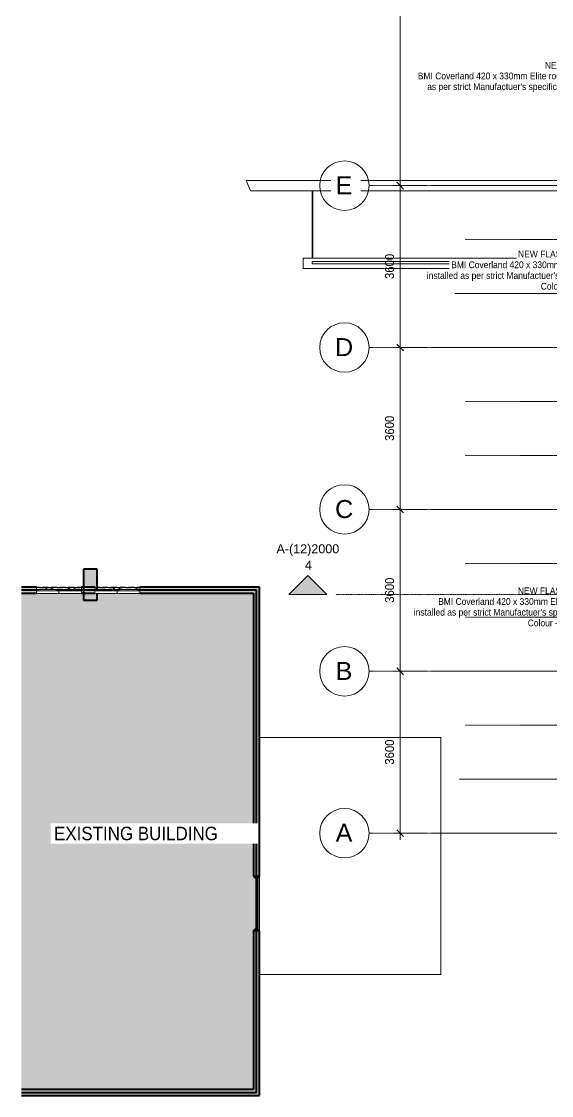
# Model space of a CAD drawing. Header units: millimetres. Extents: x -44849 to 8578, y -28812 to 16131.
# Drawn here: x -44849 to -33048, y -27909 to -4026 of the extents above; entities that cross this region are included whole.
import ezdxf

# ---------------------------------------------------------------- set-up
doc = ezdxf.new("R2010")
doc.units = ezdxf.units.MM
for name, pattern in [('1000 Dashed', [2, 1, -1]), ('Demolished', [7.14375, 4.7625, -2.38125]), ('Grid Line', [22.225, 12.7, -3.175, 3.175, -3.175])]:
    doc.linetypes.add(name, pattern=pattern)
for name, color, linetype, lineweight in [('A-ANNO-DIMS', 211, 'Continuous', 5), ('A-ANNO-DIMS-100', 211, 'Continuous', 5), ('A-DETL-GENF', 92, 'Continuous', 5), ('A-DETL-MEDM', 33, 'Continuous', 18), ('A-FLOR-HRAL', 11, 'Continuous', 5), ('A-GENM', 13, 'Demolished', 5), ('A-GLAZ', 151, 'Demolished', 5), ('A-GLAZ-CURT', 52, 'Continuous', 9), ('A-GLAZ-CWMG', 51, 'Continuous', 9), ('A-ROOF', 132, 'Demolished', 5), ('A-WALL', 113, 'Continuous', 9), ('A-WALL-PATT', 111, 'Continuous', 9), ('C-TOPO', 7, 'Continuous', 5), ('G-ANNO-SYMB', 111, 'Continuous', 5), ('G-ANNO-TEXT', 231, 'Continuous', 5), ('I-WALL', 2, 'Continuous', 9), ('S-GRID', 1, 'Continuous', 5), ('S-GRID-IDEN', 1, 'Continuous', 5)]:
    doc.layers.add(name, color=color, linetype=linetype, lineweight=lineweight)
doc.styles.add('Arial', font='arial.ttf', dxfattribs={"height": 200})
doc.styles.add('Arial_1', font='arial.ttf', dxfattribs={"height": 400})
doc.styles.add('Arial_2', font='arial.ttf', dxfattribs={"width": 0.9, "height": 150})
doc.styles.add('Arial_3', font='arial.ttf', dxfattribs={"width": 0.9, "height": 300})
doc.styles.add('Arial_4', font='arial.ttf', dxfattribs={"width": 0.9, "height": 200})
doc.dimstyles.new('SVA_blue_-_2_0mm_Arial', dxfattribs={"dimscale": 304.8, "dimtxt": 204.05188, "dimasz": 0.492126, "dimexe": 0.492126, "dimexo": 0.0625, "dimgap": 0.246063, "dimtad": 1, "dimdec": 0, "dimrnd": 5, "dimzin": 0, "dimdsep": 46, "dimtxsty": 'Arial_4', "dimblk1": 'OBLIQUE', "dimblk2": 'OBLIQUE', "dimsah": 1, "dimcen": 0.09, "dimdle": 0.492126, "dimazin": 0, "dimtfac": 1, "dimtdec": 4, "dimtix": 1, "dimtmove": 0, "dimatfit": 3, "dimfxl": 1.968504, "dimfxlon": 1, "dimtvp": 1, "dimtolj": 1, "dimtzin": 0, "dimarcsym": 2})
pattern_1 = [(225, (-42714.7, -16673.01), (112.2532, -112.2532), []), (315, (-42714.7, -16673.01), (336.7596, -112.2532), [396.875, -238.125])]
pattern_2 = [(0, (0, 0), (406.4, 101.6), [33.528, -271.272, 33.528, -271.272, -1625.6]), (0, (0, 0), (406.4, 101.6), [-609.6, 33.528, -576.072, 33.528, -271.272, -711.2]), (0, (0, 0), (406.4, 101.6), [-1524, 33.528, -169.672, 33.528, -474.472]), (120, (152.4, 50.8), (-291.18818, 301.15272), [33.528, -271.272, 33.528, -271.272, -1625.6]), (120, (152.4, 50.8), (-291.18818, 301.15272), [-609.6, 33.528, -576.072, 33.528, -271.272, -711.2]), (120, (152.4, 50.8), (-291.18818, 301.15272), [-1524, 33.528, -169.672, 33.528, -474.472]), (240, (203.2, 254), (-115.21182, -402.75272), [33.528, -271.272, 33.528, -271.272, -1625.6]), (240, (203.2, 254), (-115.21182, -402.75272), [-609.6, 33.528, -576.072, 33.528, -271.272, -711.2]), (240, (203.2, 254), (-115.21182, -402.75272), [-1524, 33.528, -169.672, 33.528, -474.472])]
pattern_3 = [(45, (0, 0), (-251.4472, 251.4472), []), (45, (0, 381), (-251.4472, 251.4472), [])]

# ---------------------------------------------------------------- blocks, each defined once
blk = doc.blocks.new('Generic Models 1 - Generic Models 1-810741-NEW PROPOSED ROOF PLAN')
at = {"layer": 'A-GENM', "linetype": 'Continuous', "lineweight": 9}
blk.add_hatch(color=10, dxfattribs=at).paths.add_polyline_path([(-39615, -27842), (-39615, -16673), (-42259, -16673), (-42259, -16683), (-42244, -16683), (-42238, -16685), (-42238, -16687), (-42215, -16688), (-42215, -16744), (-43215, -16744), (-43215, -16688), (-43192, -16687), (-43192, -16685), (-43185, -16683), (-43152, -16683), (-43152, -16688), (-42973, -16688), (-42973, -16683), (-42956, -16683), (-42956, -16688), (-42759, -16687), (-42759, -16683), (-42725, -16683), (-42719, -16685), (-42719, -16687), (-42711, -16687), (-42711, -16685), (-42704, -16683), (-42671, -16683), (-42671, -16673), (-44059, -16673), (-44059, -16683), (-44023, -16684), (-44019, -16685), (-44019, -16687), (-44011, -16687), (-44011, -16685), (-44004, -16683), (-43971, -16683), (-43971, -16688), (-43773, -16688), (-43773, -16683), (-43756, -16683), (-43756, -16688), (-43578, -16687), (-43578, -16683), (-43544, -16683), (-43538, -16685), (-43538, -16687), (-43515, -16688), (-43515, -16744), (-44515, -16744), (-44515, -16688), (-44492, -16687), (-44492, -16685), (-44485, -16683), (-44471, -16683), (-44471, -16673), (-44849, -16673), (-44849, -27842)])
at = {"layer": 'A-GENM', "color": 254, "linetype": 'Continuous', "lineweight": 40}
for p, q in [((-44471, -16673), (-44849, -16673)), ((-42671, -16673), (-44059, -16673)), ((-39615, -16673), (-42259, -16673)), ((-39615, -27842), (-39615, -16673)), ((-44849, -27842), (-39615, -27842))]:
    blk.add_line(p, q, dxfattribs=at)
blk = doc.blocks.new('Durowin 1854 x 1022 NG2ND52 - NG2ND52 2-871621-NEW PROPOSED ROOF PLAN')
at = {"layer": 'A-GLAZ', "linetype": 'Continuous'}
for p, q in [((-500, 15), (-500, 71)), ((-500, 71), (0, 71)), ((0, 15), (-500, 15)), ((-456, 15), (-456, -16)), ((-44, -16), (-44, 15)), ((0, 71), (0, 15)), ((0, 15), (0, 71)), ((0, 71), (500, 71)), ((500, 15), (0, 15)), ((500, 71), (500, 15)), ((-44, -16), (-456, -16))]:
    blk.add_line(p, q, dxfattribs=at)
blk = doc.blocks.new('Durowin 1854 x 1022 NG2ND52 - NG2ND52 2-871831-NEW PROPOSED ROOF PLAN')
at = {"layer": 'A-GLAZ', "linetype": 'Continuous'}
for p, q in [((-456, 16), (-44, 16)), ((-456, 16), (-456, -15)), ((-44, -15), (-44, 16)), ((-500, -71), (-500, -15)), ((-500, -15), (0, -15)), ((0, -71), (-500, -71)), ((0, -15), (0, -71)), ((0, -71), (0, -15)), ((0, -15), (500, -15)), ((500, -71), (0, -71)), ((500, -15), (500, -71))]:
    blk.add_line(p, q, dxfattribs=at)
blk = doc.blocks.new('Durowin 1854 x 1022 NG2ND52 - NG2ND52 2-V1-NEW PROPOSED ROOF PLAN')
at = {"layer": 'A-DETL-GENF'}
h = blk.add_hatch(dxfattribs=at)
h.set_pattern_fill('FP_5', color=256, style=0, pattern_type=2)
h.set_pattern_definition(pattern_1)
h.paths.add_polyline_path([(-470, 15), (-470, 14), (-477, 14), (-477, 12), (-471, 10), (-456, 10), (-456, 15), (-470, 15)])
h = blk.add_hatch(dxfattribs=at)
h.set_pattern_fill('FP_5', color=256, style=0, pattern_type=2)
h.set_pattern_definition(pattern_1)
h.paths.add_polyline_path([(11, 15), (11, 14), (4, 14), (4, 12), (10, 10), (44, 10), (44, 15), (11, 15)])
h = blk.add_hatch(dxfattribs=at)
h.set_pattern_fill('FP_5', color=256, style=0, pattern_type=2)
h.set_pattern_definition(pattern_1)
h.paths.add_polyline_path([(258, 15), (241, 15), (241, 10), (258, 10)])
h = blk.add_hatch(dxfattribs=at)
h.set_pattern_fill('FP_5', color=256, style=0, pattern_type=2)
h.set_pattern_definition(pattern_1)
h.paths.add_polyline_path([(470, 15), (437, 15), (437, 10), (471, 10), (477, 12), (477, 14), (470, 14)])
for p, q in [((-470, 14), (-477, 14)), ((-477, 14), (-477, 12)), ((-477, 12), (-471, 10)), ((-471, 10), (-456, 10)), ((-10, 10), (-44, 10)), ((-11, 14), (-4, 14)), ((-4, 12), (-10, 10)), ((-4, 14), (-4, 12)), ((11, 14), (4, 14)), ((4, 14), (4, 12)), ((4, 12), (10, 10)), ((10, 10), (44, 10)), ((44, 10), (44, 15)), ((44, 10), (241, 10)), ((258, 10), (437, 10)), ((437, 10), (437, 15)), ((471, 10), (437, 10)), ((470, 14), (477, 14)), ((477, 12), (471, 10)), ((477, 14), (477, 12))]:
    blk.add_line(p, q, dxfattribs=at)
at = {"layer": 'A-DETL-MEDM'}
for p, q in [((241, 10), (241, 15)), ((258, 10), (241, 10)), ((258, 15), (258, 10))]:
    blk.add_line(p, q, dxfattribs=at)
blk = doc.blocks.new('Durowin 1854 x 1022 NG2ND52 - NG2ND52 2-V2-NEW PROPOSED ROOF PLAN')
at = {"layer": 'A-DETL-GENF'}
for p, q in [((-477, -12), (-471, -10)), ((-477, -14), (-477, -12)), ((-470, -14), (-477, -14)), ((-471, -10), (-456, -10)), ((-10, -10), (-44, -10)), ((-11, -14), (-4, -14)), ((-4, -12), (-10, -10)), ((-4, -14), (-4, -12)), ((4, -12), (10, -10)), ((4, -14), (4, -12)), ((11, -14), (4, -14)), ((10, -10), (44, -10)), ((44, -10), (241, -10)), ((44, -10), (44, -15)), ((258, -10), (437, -10)), ((471, -10), (437, -10)), ((437, -10), (437, -15)), ((470, -14), (477, -14)), ((477, -12), (471, -10)), ((477, -14), (477, -12))]:
    blk.add_line(p, q, dxfattribs=at)
at = {"layer": 'A-DETL-MEDM'}
for p, q in [((258, -10), (241, -10)), ((241, -10), (241, -15)), ((258, -15), (258, -10))]:
    blk.add_line(p, q, dxfattribs=at)
blk = doc.blocks.new('Glazed Panel - Sheerclip15 - Glazing Bead Edge - Glazed Panel-889714-NEW PROPOSED ROOF PLAN')
at = {"layer": 'A-GLAZ-CURT'}
h = blk.add_hatch(color=10, dxfattribs=at)
h.paths.add_polyline_path([(-573, 17), (-573, 4), (-554, 4), (-567, 17)])
h.paths.add_polyline_path([(554, 4), (573, 4), (573, 17), (567, 17)])
blk.add_hatch(color=10, dxfattribs=at).paths.add_polyline_path([(-570, -6), (570, -6), (570, 0), (-570, 0)])
h = blk.add_hatch(color=10, dxfattribs=at)
h.paths.add_polyline_path([(-570, -12), (-555, -12), (-556, -10), (-570, -10)])
h.paths.add_polyline_path([(555, -12), (570, -12), (570, -10), (556, -10)])
at = {"layer": 'A-GLAZ-CURT', "color": 254, "lineweight": 40}
for p, q in [((-567, 17), (-573, 17)), ((-573, 17), (-573, 4)), ((-573, 4), (-554, 4)), ((570, 0), (-570, 0)), ((-570, 0), (-570, -6)), ((-554, 4), (-567, 17)), ((567, 17), (554, 4)), ((554, 4), (573, 4)), ((573, 17), (567, 17)), ((570, -6), (570, 0)), ((573, 4), (573, 17)), ((-570, -6), (570, -6)), ((-556, -10), (-570, -10)), ((-570, -10), (-570, -12)), ((-570, -12), (-555, -12)), ((-555, -9), (-556, -9)), ((-556, -9), (-556, -10)), ((-555, -12), (-555, -9)), ((555, -9), (555, -12)), ((556, -9), (555, -9)), ((555, -12), (570, -12)), ((556, -10), (556, -9)), ((570, -10), (556, -10)), ((570, -12), (570, -10))]:
    blk.add_line(p, q, dxfattribs=at)
at = {"layer": 'A-GLAZ-CURT', "color": 9}
for p, q in [((-555, -9), (-555, -12)), ((555, -9), (-555, -9)), ((-555, -12), (555, -12)), ((555, -12), (555, -9))]:
    blk.add_line(p, q, dxfattribs=at)
blk = doc.blocks.new('Rectangular Mullion - Sheerclip 15 - 75x50 Aluminium Top and Side A Edge Frame-889555-NEW PROPOSED ROOF PLAN')
at = {"layer": 'A-GLAZ-CWMG'}
blk.add_hatch(color=10, dxfattribs=at).paths.add_polyline_path([(-30, -37), (-30, 38), (0, 38), (0, 22), (-5, 22), (-5, -22), (0, -22), (0, -37)])
at = {"layer": 'A-GLAZ-CWMG', "color": 254, "lineweight": 40}
for p, q in [((-30, -37), (-30, 38)), ((-30, 38), (0, 38)), ((0, 22), (-5, 22)), ((-5, 22), (-5, -22)), ((0, 38), (0, 22)), ((0, -37), (-30, -37)), ((-5, -22), (0, -22)), ((0, -22), (0, -37))]:
    blk.add_line(p, q, dxfattribs=at)
blk = doc.blocks.new('Rectangular Mullion - Sheerclip 15 - 75x50 Aluminium Bottom Side B Edge Frame-889558-NEW PROPOSED ROOF PLAN')
at = {"layer": 'A-GLAZ-CWMG'}
blk.add_hatch(color=10, dxfattribs=at).paths.add_polyline_path([(0, -37), (0, -22), (-4, -22), (-4, 22), (0, 22), (0, 38), (-30, 38), (-30, -37)])
at = {"layer": 'A-GLAZ-CWMG', "color": 254, "lineweight": 40}
for p, q in [((-30, 38), (-30, -37)), ((0, 38), (-30, 38)), ((-4, -22), (-4, 22)), ((-4, 22), (0, 22)), ((0, 22), (0, 38)), ((-30, -37), (0, -37)), ((0, -22), (-4, -22)), ((0, -37), (0, -22))]:
    blk.add_line(p, q, dxfattribs=at)
blk = doc.blocks.new('Rectangular Mullion - Sheerclip 15 - 75x50 Aluminium Mid Frame-889711-NEW PROPOSED ROOF PLAN')
at = {"layer": 'A-GLAZ-CWMG', "color": 9}
blk.add_line((-39577, -24212), (-39577, -23072), dxfattribs=at)
blk = doc.blocks.new('Top Rail Type - Top Rail_Internal_-1357512-NEW PROPOSED ROOF PLAN')
at = {"layer": 'A-FLOR-HRAL'}
for p, q in [((-31832, -9366), (-38376, -9366)), ((-38376, -9416), (-31886, -9416)), ((-31886, -9419), (-31886, -12076)), ((-31836, -12076), (-31836, -9370))]:
    blk.add_line(p, q, dxfattribs=at)
at = {"layer": 'A-FLOR-HRAL', "flags": 128}
for points in [[(-38376, -9393), (-38376, -9391), (-38376, -9388)], [(-31832, -9366), (-31834, -9367), (-31837, -9369), (-31842, -9373), (-31848, -9378), (-31854, -9384), (-31861, -9391), (-31863, -9393)], [(-31835, -9372), (-31833, -9369), (-31832, -9367), (-31832, -9366)]]:
    blk.add_lwpolyline(points, dxfattribs=at)
blk = doc.blocks.new('Top Rail Type - Top Rail_Internal_-V27-NEW PROPOSED ROOF PLAN')
at = {"layer": 'A-FLOR-HRAL'}
for p, q in [((-38376, -9366), (-38376, -9416)), ((-38376, -9366), (-31861, -9366)), ((-38376, -9416), (-31886, -9416)), ((-31886, -9392), (-31886, -12076)), ((-31869, -9416), (-31861, -9416)), ((-31861, -9366), (-31861, -9416)), ((-31836, -9391), (-31861, -9391)), ((-31836, -9391), (-31836, -12076))]:
    blk.add_line(p, q, dxfattribs=at)
blk = doc.blocks.new('Grid - M_Grid Head - Circle-13408-NEW PROPOSED ROOF PLAN')
at = {"layer": 'S-GRID-IDEN'}
blk.add_circle((0, 0), 5.5, dxfattribs=at)
blk = doc.blocks.new('DIMBLOCK8-NEW PROPOSED ROOF PLAN')
at = {"layer": 'A-ANNO-DIMS-100'}
for p, q in [((-36420, 896), (-36495, 971)), ((-36420, 1046), (-36420, -7676)), ((-36420, 896), (-36570, 896)), ((-36420, 896), (-36345, 821)), ((-36420, 896), (-35820, 896)), ((-36420, -7676), (-36495, -7601)), ((-36420, -7676), (-36570, -7676)), ((-36420, -7676), (-36345, -7751)), ((-36420, -7676), (-35820, -7676))]:
    blk.add_line(p, q, dxfattribs=at)
at = {"layer": 'A-ANNO-DIMS-100', "color": 0, "insert": (-36755, -3666), "char_height": 200, "width": 663.01, "attachment_point": 1, "rotation": 90, "line_spacing_factor": 0.941778, "style": 'Arial_4'}
blk.add_mtext('8570', dxfattribs=at)
blk = doc.blocks.new('_Oblique')
at = {"color": 0, "linetype": 'ByBlock', "lineweight": -2}
blk.add_line((-0.5, -0.5), (0.5, 0.5), dxfattribs=at)
blk = doc.blocks.new('DIMBLOCK9-NEW PROPOSED ROOF PLAN')
at = {"layer": 'A-ANNO-DIMS-100'}
for p, q in [((-36420, -7676), (-36495, -7601)), ((-36420, -7676), (-36570, -7676)), ((-36420, -7676), (-36420, -11276)), ((-36420, -7676), (-36345, -7751)), ((-36420, -7676), (-35820, -7676)), ((-36420, -11276), (-36495, -11201)), ((-36420, -11276), (-36570, -11276)), ((-36420, -11276), (-36345, -11351)), ((-36420, -11276), (-35820, -11276))]:
    blk.add_line(p, q, dxfattribs=at)
at = {"layer": 'A-ANNO-DIMS-100', "color": 0, "insert": (-36755, -9752), "char_height": 200, "width": 663.01, "attachment_point": 1, "rotation": 90, "line_spacing_factor": 0.941778, "style": 'Arial_4'}
blk.add_mtext('3600', dxfattribs=at)
blk = doc.blocks.new('DIMBLOCK10-NEW PROPOSED ROOF PLAN')
at = {"layer": 'A-ANNO-DIMS-100'}
for p, q in [((-36420, -11276), (-36495, -11201)), ((-36420, -11276), (-36570, -11276)), ((-36420, -11276), (-36420, -14876)), ((-36420, -11276), (-36345, -11351)), ((-36420, -11276), (-35820, -11276)), ((-36420, -14876), (-36495, -14801)), ((-36420, -14876), (-36570, -14876)), ((-36420, -14876), (-36345, -14951)), ((-36420, -14876), (-35820, -14876))]:
    blk.add_line(p, q, dxfattribs=at)
at = {"layer": 'A-ANNO-DIMS-100', "color": 0, "insert": (-36755, -13352), "char_height": 200, "width": 663.01, "attachment_point": 1, "rotation": 90, "line_spacing_factor": 0.941778, "style": 'Arial_4'}
blk.add_mtext('3600', dxfattribs=at)
blk = doc.blocks.new('DIMBLOCK11-NEW PROPOSED ROOF PLAN')
at = {"layer": 'A-ANNO-DIMS-100'}
for p, q in [((-36420, -14876), (-36495, -14801)), ((-36420, -14876), (-36570, -14876)), ((-36420, -14876), (-36420, -18476)), ((-36420, -14876), (-36345, -14951)), ((-36420, -14876), (-35820, -14876)), ((-36420, -18476), (-36570, -18476)), ((-36420, -18476), (-36495, -18401)), ((-36420, -18476), (-36345, -18551)), ((-36420, -18476), (-35820, -18476))]:
    blk.add_line(p, q, dxfattribs=at)
at = {"layer": 'A-ANNO-DIMS-100', "color": 0, "insert": (-36755, -16952), "char_height": 200, "width": 663.01, "attachment_point": 1, "rotation": 90, "line_spacing_factor": 0.941778, "style": 'Arial_4'}
blk.add_mtext('3600', dxfattribs=at)
blk = doc.blocks.new('DIMBLOCK12-NEW PROPOSED ROOF PLAN')
at = {"layer": 'A-ANNO-DIMS-100'}
for p, q in [((-36420, -18476), (-36570, -18476)), ((-36420, -18476), (-36495, -18401)), ((-36420, -18476), (-36420, -22226)), ((-36420, -18476), (-36345, -18551)), ((-36420, -18476), (-35820, -18476)), ((-36420, -22076), (-36570, -22076)), ((-36420, -22076), (-36495, -22001)), ((-36420, -22076), (-36345, -22151)), ((-36420, -22076), (-35820, -22076))]:
    blk.add_line(p, q, dxfattribs=at)
at = {"layer": 'A-ANNO-DIMS-100', "color": 0, "insert": (-36755, -20552), "char_height": 200, "width": 663.01, "attachment_point": 1, "rotation": 90, "line_spacing_factor": 0.941778, "style": 'Arial_4'}
blk.add_mtext('3600', dxfattribs=at)
blk = doc.blocks.new('Section - SVA_Section Head - Tri Solid-15386-NEW PROPOSED ROOF PLAN')
at = {"layer": 'G-ANNO-SYMB'}
blk.add_hatch(color=256, dxfattribs=at).paths.add_polyline_path([(-10.48, 0), (-6.24, 4.24), (-1.99, 0)])
for p, q in [((-6.24, 4.24), (-10.48, 0)), ((-1.99, 0), (-6.24, 4.24)), ((-10.48, 0), (-1.99, 0))]:
    blk.add_line(p, q, dxfattribs=at)

msp = doc.modelspace()

# ---------------------------------------------------------------- hatches: boundary and pattern name
at = {"layer": 'A-WALL-PATT'}
for color, points in [(10, [(-43464.7, -16891.6), (-43164.7, -16891.6), (-43164.7, -16744), (-43214.7, -16744), (-43214.7, -16688), (-43191.7, -16687), (-43191.7, -16685), (-43184.7, -16683), (-43164.7, -16683), (-43164.7, -16206), (-43464.7, -16206), (-43464.7, -16874.7)]), (9, [(-39547.7, -27909.2), (-39547.7, -27775.2), (-44848.7, -27775.2), (-44848.7, -27909.2)])]:
    msp.add_hatch(color=color, dxfattribs=at).paths.add_polyline_path(points)
h = msp.add_hatch(color=10, dxfattribs=at)
h.paths.add_polyline_path([(-39681.7, -16740), (-39681.7, -16606), (-42214.7, -16606), (-42214.7, -16740), (-41538.2, -16740)])
h.paths.add_polyline_path([(-43514.7, -16740), (-43214.7, -16740), (-43214.7, -16606), (-43514.7, -16606), (-43514.7, -16728)])
h.paths.add_polyline_path([(-44514.7, -16740), (-44514.7, -16606), (-44848.7, -16606), (-44848.7, -16740), (-44643.9, -16740)])
at = {"layer": 'A-WALL-PATT', "linetype": 'Demolished', "lineweight": 5}
h = msp.add_hatch(dxfattribs=at)
h.set_pattern_fill('FP_6', color=255, style=0, pattern_type=2)
h.set_pattern_definition(pattern_2)
h.paths.add_polyline_path([(-43608.7, -16618), (-43514.7, -16618), (-43514.7, -16606), (-44514.7, -16606), (-44514.7, -16618), (-43815.7, -16618)])
h = msp.add_hatch(dxfattribs=at)
h.set_pattern_fill('FP_7', color=255, style=0, pattern_type=2)
h.set_pattern_definition(pattern_3)
h.paths.add_polyline_path([(-44025.7, -16688), (-44010.7, -16687), (-44010.7, -16685), (-44003.7, -16683), (-43970.7, -16683), (-43970.7, -16688), (-43773.2, -16688), (-43773.2, -16683), (-43756.2, -16683), (-43756.2, -16688), (-43577.7, -16687), (-43577.7, -16683), (-43543.7, -16683), (-43537.7, -16685), (-43537.7, -16687), (-43514.7, -16688), (-43514.7, -16618), (-44514.7, -16618), (-44514.7, -16688), (-44491.7, -16687), (-44491.7, -16685), (-44484.7, -16683), (-44470.7, -16683), (-44470.7, -16657), (-44058.7, -16657), (-44058.7, -16683), (-44022.8, -16683.6), (-44018.7, -16685), (-44018.7, -16687), (-44025.7, -16687.9)])
h = msp.add_hatch(dxfattribs=at)
h.set_pattern_fill('FP_6', color=255, style=0, pattern_type=2)
h.set_pattern_definition(pattern_2)
h.paths.add_polyline_path([(-42780.5, -16618), (-42214.7, -16618), (-42214.7, -16606), (-43214.7, -16606), (-43214.7, -16618), (-42987.5, -16618)])
h = msp.add_hatch(dxfattribs=at)
h.set_pattern_fill('FP_7', color=255, style=0, pattern_type=2)
h.set_pattern_definition(pattern_3)
h.paths.add_polyline_path([(-42714.7, -16688), (-42710.7, -16687), (-42710.7, -16685), (-42703.7, -16683), (-42670.7, -16683), (-42670.7, -16657), (-42258.7, -16657), (-42258.7, -16683), (-42243.7, -16683), (-42237.7, -16685), (-42237.7, -16687), (-42214.7, -16688), (-42214.7, -16618), (-43214.7, -16618), (-43214.7, -16688), (-43191.7, -16687), (-43191.7, -16685), (-43184.7, -16683), (-43151.7, -16683), (-43151.7, -16688), (-42973.2, -16688), (-42973.2, -16683), (-42956.2, -16683), (-42956.2, -16688), (-42758.7, -16687), (-42758.7, -16683), (-42724.7, -16683), (-42718.7, -16685), (-42718.7, -16687), (-42718.7, -16688)])
at = {"layer": 'A-WALL-PATT'}
h = msp.add_hatch(color=10, dxfattribs=at)
h.paths.add_polyline_path([(-39547.7, -27775.2), (-39547.7, -24242.2), (-39681.7, -24242.2), (-39681.7, -27775.2)])
h.paths.add_polyline_path([(-39547.7, -23042.2), (-39547.7, -16606), (-39681.7, -16606), (-39681.7, -23042.2)])

# ---------------------------------------------------------------- linework, layer by layer
at = {"layer": 'A-ROOF', "color": 8, "linetype": 'Continuous', "lineweight": 9}
for p, q in [((-35514.7, -19950.4), (-39547.7, -19950.4)), ((-35514.7, -25217.4), (-35514.7, -19950.4)), ((-39547.7, -25217.4), (-35514.7, -25217.4))]:
    msp.add_line(p, q, dxfattribs=at)
at = {"layer": 'A-WALL'}
for p, q in [((-39844, -7560.7), (-31260.6, -7560.7)), ((-39844, -7560.7), (-39751, -7790.7)), ((-32493.6, -7790.7), (-39751, -7790.7)), ((-38575.6, -9290.7), (-31760.6, -9290.7)), ((-38575.6, -9290.7), (-38575.6, -9520.7)), ((-31990.6, -9520.7), (-38575.6, -9520.7))]:
    msp.add_line(p, q, dxfattribs=at)
at = {"layer": 'A-WALL', "color": 9, "linetype": 'Demolished'}
for p, q in [((-44514.7, -16618), (-43514.7, -16618)), ((-43214.7, -16618), (-42214.7, -16618))]:
    msp.add_line(p, q, dxfattribs=at)
at = {"layer": 'C-TOPO'}
for p, q in [((-38375.8, -7790.7), (-38375.8, -9290.7)), ((-38360.6, -9290.7), (-38360.6, -7790.7))]:
    msp.add_line(p, q, dxfattribs=at)
at = {"layer": 'I-WALL', "color": 254, "lineweight": 40}
for p, q in [((-43164.7, -16206), (-43464.7, -16206)), ((-43464.7, -16206), (-43464.7, -16891.6)), ((-43164.7, -16683), (-43164.7, -16206)), ((-44514.7, -16606), (-44848.7, -16606)), ((-43214.7, -16606), (-43514.7, -16606)), ((-39547.7, -16606), (-42214.7, -16606)), ((-39547.7, -23042.2), (-39547.7, -16606)), ((-44848.7, -16740), (-44514.7, -16740)), ((-43514.7, -16740), (-43214.7, -16740)), ((-43464.7, -16891.6), (-43164.7, -16891.6)), ((-43164.7, -16891.6), (-43164.7, -16744)), ((-42214.7, -16740), (-39681.7, -16740)), ((-39681.7, -16740), (-39681.7, -23042.2)), ((-39681.7, -23042.2), (-39547.7, -23042.2)), ((-39547.7, -24242.2), (-39681.7, -24242.2)), ((-39681.7, -24242.2), (-39681.7, -27775.2)), ((-39547.7, -27909.2), (-39547.7, -24242.2))]:
    msp.add_line(p, q, dxfattribs=at)
at = {"layer": 'I-WALL', "color": 9}
for p, q in [((-44514.7, -16688), (-44514.7, -16606)), ((-43514.7, -16606), (-43514.7, -16688)), ((-43214.7, -16688), (-43214.7, -16606)), ((-42214.7, -16606), (-42214.7, -16688)), ((-39547.7, -23042.2), (-39547.7, -24242.2))]:
    msp.add_line(p, q, dxfattribs=at)
at = {"layer": 'I-WALL', "color": 41, "linetype": 'Demolished', "lineweight": 18}
for p, q in [((-43514.7, -16606), (-44514.7, -16606)), ((-42214.7, -16606), (-43214.7, -16606))]:
    msp.add_line(p, q, dxfattribs=at)
at = {"layer": 'I-WALL', "color": 31, "linetype": 'Demolished', "lineweight": 5}
for p, q in [((-44514.7, -16606), (-44514.7, -16688)), ((-43514.7, -16688), (-43514.7, -16606)), ((-43214.7, -16606), (-43214.7, -16688)), ((-42214.7, -16688), (-42214.7, -16606))]:
    msp.add_line(p, q, dxfattribs=at)
at = {"layer": 'I-WALL', "color": 55, "lineweight": 40}
for p, q in [((-39681.7, -27775.2), (-44848.7, -27775.2)), ((-44848.7, -27909.2), (-39547.7, -27909.2))]:
    msp.add_line(p, q, dxfattribs=at)
at = {"layer": 'S-GRID', "linetype": 'Grid Line'}
for p, q in [((-37109.8, -7675.7), (7444.6, -7675.7)), ((-34973, -8875.7), (7444.6, -8875.7)), ((-37109.8, -11275.7), (7444.6, -11275.7)), ((-34973, -12475.7), (7444.6, -12475.7)), ((-34973, -13675.7), (7444.6, -13675.7)), ((-37109.8, -14875.7), (7444.6, -14875.7)), ((-34973, -16075.7), (7444.6, -16075.7)), ((-37109.8, -18475.7), (7444.6, -18475.7)), ((-34973, -19675.7), (7444.6, -19675.7)), ((-35095.1, -20875.7), (7322.6, -20875.7)), ((-37109.8, -22075.7), (7444.6, -22075.7))]:
    msp.add_line(p, q, dxfattribs=at)

# ---------------------------------------------------------------- block references
at = {"layer": 'A-FLOR-HRAL'}
for name in ['Top Rail Type - Top Rail_Internal_-1357512-NEW PROPOSED ROOF PLAN', 'Top Rail Type - Top Rail_Internal_-V27-NEW PROPOSED ROOF PLAN']:
    msp.add_blockref(name, (0, 0), dxfattribs=at)
at = {"layer": 'A-GENM', "color": 9, "linetype": 'Continuous', "lineweight": 9}
msp.add_blockref('Generic Models 1 - Generic Models 1-810741-NEW PROPOSED ROOF PLAN', (0, 0), dxfattribs=at)
at = {"layer": 'A-GLAZ', "linetype": 'Continuous'}
for name in ['Durowin 1854 x 1022 NG2ND52 - NG2ND52 2-871831-NEW PROPOSED ROOF PLAN', 'Durowin 1854 x 1022 NG2ND52 - NG2ND52 2-V2-NEW PROPOSED ROOF PLAN']:
    msp.add_blockref(name, (-44014.7, -16673), dxfattribs=at)
at = {"layer": 'A-GLAZ', "linetype": 'Continuous', "rotation": 180}
for name in ['Durowin 1854 x 1022 NG2ND52 - NG2ND52 2-871621-NEW PROPOSED ROOF PLAN', 'Durowin 1854 x 1022 NG2ND52 - NG2ND52 2-V1-NEW PROPOSED ROOF PLAN']:
    msp.add_blockref(name, (-42714.7, -16673), dxfattribs=at)
at = {"layer": 'A-GLAZ-CURT', "color": 9, "rotation": 89.99999999999982}
msp.add_blockref('Glazed Panel - Sheerclip15 - Glazing Bead Edge - Glazed Panel-889714-NEW PROPOSED ROOF PLAN', (-39614.7, -23642.2), dxfattribs=at)
at = {"layer": 'A-GLAZ-CWMG', "color": 9, "extrusion": (0, 0, -1), "rotation": 90.0000000000002}
msp.add_blockref('Rectangular Mullion - Sheerclip 15 - 75x50 Aluminium Top and Side A Edge Frame-889555-NEW PROPOSED ROOF PLAN', (39614.7, -23042.2), dxfattribs=at)
at = {"layer": 'A-GLAZ-CWMG', "color": 9}
msp.add_blockref('Rectangular Mullion - Sheerclip 15 - 75x50 Aluminium Mid Frame-889711-NEW PROPOSED ROOF PLAN', (0, 0), dxfattribs=at)
at = {"layer": 'A-GLAZ-CWMG', "color": 9, "rotation": 269.9999999999998}
msp.add_blockref('Rectangular Mullion - Sheerclip 15 - 75x50 Aluminium Bottom Side B Edge Frame-889558-NEW PROPOSED ROOF PLAN', (-39614.7, -24242.2), dxfattribs=at)
at = {"layer": 'G-ANNO-SYMB', "xscale": 99.99999999999993, "yscale": 99.99999999999993, "zscale": 99.99999999999993}
msp.add_blockref('Section - SVA_Section Head - Tri Solid-15386-NEW PROPOSED ROOF PLAN', (-37852.2, -16770.1), dxfattribs=at)
at = {"layer": 'S-GRID-IDEN', "xscale": 99.99999999999993, "yscale": 99.99999999999993, "zscale": 99.99999999999993, "rotation": 269.9999999999993}
for p in [(-37659.8, -7675.7), (-37659.8, -11275.7), (-37659.8, -14875.7), (-37659.8, -18475.7), (-37659.8, -22075.7)]:
    msp.add_blockref('Grid - M_Grid Head - Circle-13408-NEW PROPOSED ROOF PLAN', p, dxfattribs=at)

# ---------------------------------------------------------------- texts
at = {"layer": 'G-ANNO-SYMB', "char_height": 200, "attachment_point": 1, "style": 'Arial'}
for s, insert, width in [('A-(12)2000', (-39171.9, -15651.7), 1723.628), ('4', (-38538.6, -16017), 192.405)]:
    msp.add_mtext(s, dxfattribs=dict(at, insert=insert, width=width))
at = {"layer": 'G-ANNO-TEXT', "color": 7, "char_height": 150, "attachment_point": 1, "style": 'Arial_2', "bg_fill": 3, "box_fill_scale": 1.25, "bg_fill_color": 256, "bg_fill_true_color": 13158600, "bg_fill_transparency": 0}
for s, insert, width in [('NEW ROOF TILE:', (-33197.6, -4923.4), 1897.594), ('NEW FLASHING HIP:', (-33798.8, -16610.9), 2279.999)]:
    msp.add_mtext(s, dxfattribs=dict(at, insert=insert, width=width))

# ---------------------------------------------------------------- dimensions: what is measured, and where the dimension line sits
at = {"layer": 'A-ANNO-DIMS'}
for base, p1, p2, picture, middle in [((-36420.2, -11275.7), (-35820.2, -7675.7), (-35820.2, -11275.7), 'DIMBLOCK9-NEW PROPOSED ROOF PLAN', (-36597.4, -9475.7)), ((-36420.2, -14875.7), (-35820.2, -11275.7), (-35820.2, -14875.7), 'DIMBLOCK10-NEW PROPOSED ROOF PLAN', (-36597.4, -13075.7)), ((-36420.2, -18475.7), (-35820.2, -14875.7), (-35820.2, -18475.7), 'DIMBLOCK11-NEW PROPOSED ROOF PLAN', (-36597.4, -16675.7)), ((-36420.2, -22075.7), (-35820.2, -18475.7), (-35820.2, -22075.7), 'DIMBLOCK12-NEW PROPOSED ROOF PLAN', (-36597.4, -20275.7))]:
    dim = msp.add_linear_dim(base=base, p1=p1, p2=p2, angle=90, dimstyle='SVA_blue_-_2_0mm_Arial', override={"dimpost": '<>', "dimfxl": 3600}, dxfattribs=at)
    dim.commit()
    dim.dimension.update_dxf_attribs({"geometry": picture, "text_midpoint": middle})

# ---------------------------------------------------------------- next in the draw order: texts
at = {"layer": 'G-ANNO-TEXT', "color": 7, "char_height": 150, "attachment_point": 1, "style": 'Arial_2', "bg_fill": 3, "box_fill_scale": 1.25, "bg_fill_color": 256, "bg_fill_true_color": 13158600, "bg_fill_transparency": 0}
for s, insert, width in [('BMI Coverland 420 x 330mm Elite roof tile - installed ', (-36025.4, -5161.5), 5324.808), ('NEW FLASHING RIDGE:', (-33794.3, -9123.4), 2626.328), ('BMI Coverland 420 x 330mm Elite roof tile - ', (-35572.8, -16849), 4430.125)]:
    msp.add_mtext(s, dxfattribs=dict(at, insert=insert, width=width))
at = {"layer": 'G-ANNO-TEXT', "color": 253, "insert": (-44123, -21932.1), "char_height": 300, "width": 4473.416, "attachment_point": 1, "style": 'Arial_3', "bg_fill": 3, "box_fill_scale": 1.25, "bg_fill_color": 256, "bg_fill_true_color": 13158600, "bg_fill_transparency": 0}
msp.add_mtext('EXISTING BUILDING', dxfattribs=at)
at = {"layer": 'S-GRID-IDEN', "char_height": 400, "attachment_point": 1, "style": 'Arial_1', "bg_fill": 3, "box_fill_scale": 1.25, "bg_fill_color": 256, "bg_fill_true_color": 13158600, "bg_fill_transparency": 0}
for s, insert, width in [('E', (-37854.3, -7467.4), 456.962), ('D', (-37867.3, -11067.4), 489.029), ('C', (-37867.3, -14667.4), 489.029), ('B', (-37854.3, -18267.4), 456.962), ('A', (-37854.3, -21867.4), 456.962)]:
    msp.add_mtext(s, dxfattribs=dict(at, insert=insert, width=width))

# ---------------------------------------------------------------- next in the draw order: linework, layer by layer
at = {"layer": 'G-ANNO-SYMB', "linetype": '1000 Dashed'}
msp.add_line((-37852.2, -16770.1), (-10995.9, -16770.1), dxfattribs=at)

# ---------------------------------------------------------------- next in the draw order: texts
at = {"layer": 'G-ANNO-TEXT', "color": 7, "char_height": 150, "attachment_point": 1, "style": 'Arial_2', "bg_fill": 3, "box_fill_scale": 1.25, "bg_fill_color": 256, "bg_fill_true_color": 13158600, "bg_fill_transparency": 0}
for s, insert, width in [("as per strict Manufactuer's specifications. Colour - ", (-35817, -5399.6), 5072.277), ('BMI Coverland 420 x 330mm Elite roof tile - ', (-35282.6, -9361.5), 4430.125), ("installed as per strict Manufactuer's specifications. ", (-36114.6, -17087.1), 5086.707)]:
    msp.add_mtext(s, dxfattribs=dict(at, insert=insert, width=width))

# ---------------------------------------------------------------- next in the draw order: texts
for s, insert, width in [("installed as per strict Manufactuer's specifications. ", (-35824.4, -9599.6), 5086.707), ('Colour - Slate Grey.', (-33578.5, -17325.2), 2013.037)]:
    msp.add_mtext(s, dxfattribs=dict(at, insert=insert, width=width))

# ---------------------------------------------------------------- next in the draw order: dimensions: what is measured, and where the dimension line sits
at = {"layer": 'A-ANNO-DIMS'}
dim = msp.add_linear_dim(base=(-36420.2, -7675.7), p1=(-35820.2, 896.3), p2=(-35820.2, -7675.7), angle=90, dimstyle='SVA_blue_-_2_0mm_Arial', override={"dimpost": '<>', "dimfxl": 8572}, dxfattribs=at)
dim.commit()
dim.dimension.update_dxf_attribs({"geometry": 'DIMBLOCK8-NEW PROPOSED ROOF PLAN', "text_midpoint": (-36597.3, -3389.7)})

# ---------------------------------------------------------------- next in the draw order: linework, layer by layer
at = {"layer": 'S-GRID', "linetype": 'Grid Line'}
msp.add_line((-34973, -17275.7), (7444.6, -17275.7), dxfattribs=at)

# ---------------------------------------------------------------- next in the draw order: texts
at = {"layer": 'G-ANNO-TEXT', "color": 7, "insert": (-33288.3, -9837.8), "char_height": 150, "width": 2013.037, "attachment_point": 1, "style": 'Arial_2', "bg_fill": 3, "box_fill_scale": 1.25, "bg_fill_color": 256, "bg_fill_true_color": 13158600, "bg_fill_transparency": 0}
msp.add_mtext('Colour - Slate Grey.', dxfattribs=at)

# ---------------------------------------------------------------- next in the draw order: linework, layer by layer
at = {"layer": 'S-GRID', "linetype": 'Grid Line'}
msp.add_line((-35198, -10075.7), (7444.6, -10075.7), dxfattribs=at)

doc.saveas('drawing.dxf')
